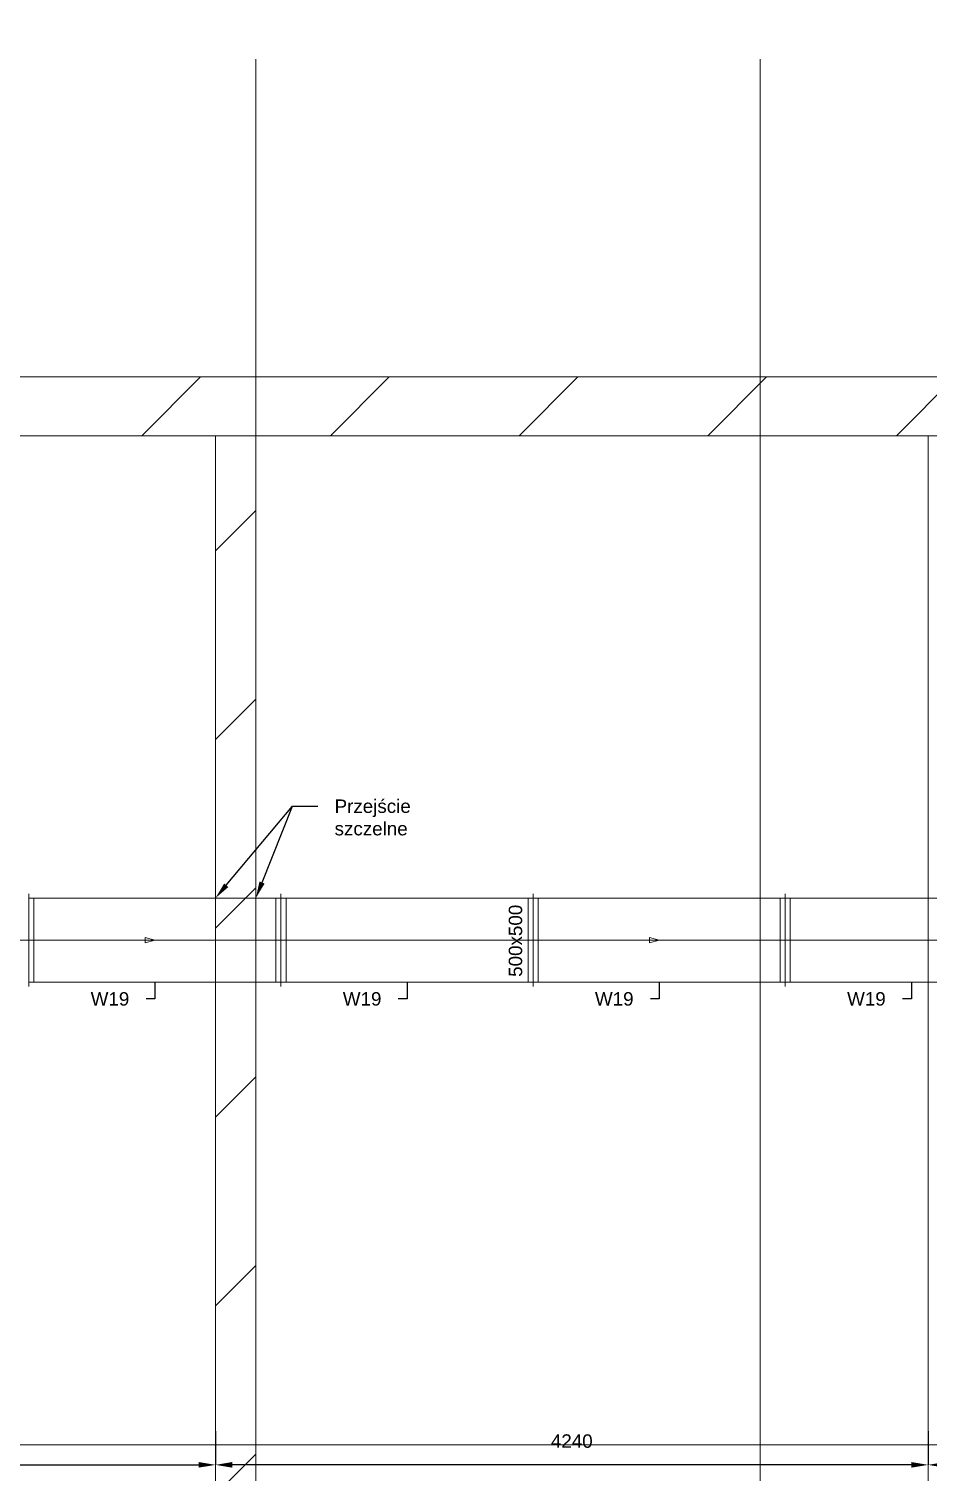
# Model space of a CAD drawing. Header units: millimetres. Extents: x 59762 to 60194, y -87842 to -87548.
# Drawn here: x 59952.72 to 59958.07, y -87778.7 to -87770.12 of the extents above; entities that cross this region are included whole.
import ezdxf
from ezdxf import colors
from ezdxf.entities.mleader import LeaderData, LeaderLine
from ezdxf.math import Vec2, Vec3

# ---------------------------------------------------------------- set-up
doc = ezdxf.new("R2010")
doc.units = ezdxf.units.MM
doc.linetypes.add('JIS_02_1.2', pattern=[2.5, 1.25, -1.25])
for name, color, linetype, lineweight in [('kanały', 7, 'Continuous', 20), ('nawi. strzałki', 150, 'Continuous', 20), ('wymiary', 7, 'Continuous', 13)]:
    doc.layers.add(name, color=color, linetype=linetype, lineweight=lineweight)
doc.layers.add('osie', color=7, linetype='JIS_02_1.2', lineweight=5, transparency=0.7)
doc.layers.add('podkład', color=7, linetype='Continuous', lineweight=13, transparency=0.7)
doc.styles.add('styl1', font='arial.ttf', dxfattribs={"height": 0.08})
doc.dimstyles.new('Kopia Opisowy', dxfattribs={"dimscale": 0, "dimtxt": 0.08, "dimasz": 0.1, "dimexe": 0, "dimexo": 0.2, "dimgap": 0.1, "dimtad": 1, "dimlfac": 1000, "dimtxsty": 'styl1', "dimcen": 2.5, "dimadec": 0, "dimazin": 0, "dimtfac": 1, "dimtmove": 0, "dimatfit": 3, "dimfxl": 1, "dimarcsym": 0})
doc.dimstyles.new('wentylacja', dxfattribs={"dimscale": 0, "dimtxt": 0.5, "dimasz": 0.5, "dimexe": 0.5, "dimexo": 0.2, "dimtad": 1, "dimlfac": 100, "dimtxsty": 'styl1', "dimcen": 2.5, "dimadec": 0, "dimazin": 0, "dimtfac": 1, "dimtmove": 0, "dimatfit": 3, "dimfxl": 1, "dimarcsym": 0})

# ---------------------------------------------------------------- blocks, each defined once
blk = doc.blocks.new('_None')
blk = doc.blocks.new('*D86')
at = {"layer": 'Defpoints', "color": 0, "transparency": 16777216}
for p in [(59951.0698, -87777.3344), (59953.8308, -87778.6564), (59953.8308, -87778.6564)]:
    blk.add_point(p, dxfattribs=at)
at = {"layer": 'wymiary', "color": 0, "lineweight": -2, "transparency": 16777216}
for p, q in [((59951.0698, -87777.5344), (59951.0698, -87778.6564)), ((59953.8308, -87778.4564), (59953.8308, -87778.6564)), ((59951.1698, -87778.6564), (59953.7308, -87778.6564))]:
    blk.add_line(p, q, dxfattribs=at)
at = {"layer": 'wymiary', "color": 0, "transparency": 16777216}
for points in [[(59951.1698, -87778.6397), (59951.1698, -87778.673), (59951.0698, -87778.6564)], [(59953.7308, -87778.6397), (59953.7308, -87778.673), (59953.8308, -87778.6564)]]:
    blk.add_solid(points, dxfattribs=at)
at = {"layer": 'wymiary', "color": 0, "transparency": 16777216, "insert": (59952.4503, -87778.5155), "char_height": 0.08, "attachment_point": 5, "style": 'styl1'}
blk.add_mtext('2761', dxfattribs=at)
blk = doc.blocks.new('*D101')
at = {"layer": 'Defpoints', "color": 0, "transparency": 16777216}
for p in [(59958.0708, -87778.6564), (59958.0708, -87778.6564), (59959.1708, -87778.6564)]:
    blk.add_point(p, dxfattribs=at)
at = {"layer": 'wymiary', "color": 0, "lineweight": -2, "transparency": 16777216}
for p, q in [((59958.0708, -87778.4564), (59958.0708, -87778.6564)), ((59959.1708, -87778.4564), (59959.1708, -87778.6564)), ((59959.0708, -87778.6564), (59958.1708, -87778.6564))]:
    blk.add_line(p, q, dxfattribs=at)
at = {"layer": 'wymiary', "color": 0, "transparency": 16777216}
for points in [[(59958.1708, -87778.6397), (59958.1708, -87778.673), (59958.0708, -87778.6564)], [(59959.0708, -87778.6397), (59959.0708, -87778.673), (59959.1708, -87778.6564)]]:
    blk.add_solid(points, dxfattribs=at)
at = {"layer": 'wymiary', "color": 0, "transparency": 16777216, "insert": (59958.6208, -87778.5155), "char_height": 0.08, "attachment_point": 5, "style": 'styl1'}
blk.add_mtext('1100', dxfattribs=at)
blk = doc.blocks.new('*D102')
at = {"layer": 'Defpoints', "color": 0, "transparency": 16777216}
for p in [(59953.8308, -87778.6564), (59953.8308, -87778.6564), (59958.0708, -87778.6564)]:
    blk.add_point(p, dxfattribs=at)
at = {"layer": 'wymiary', "color": 0, "lineweight": -2, "transparency": 16777216}
for p, q in [((59953.8308, -87778.4564), (59953.8308, -87778.6564)), ((59958.0708, -87778.4564), (59958.0708, -87778.6564)), ((59957.9708, -87778.6564), (59953.9308, -87778.6564))]:
    blk.add_line(p, q, dxfattribs=at)
at = {"layer": 'wymiary', "color": 0, "transparency": 16777216}
for points in [[(59953.9308, -87778.6397), (59953.9308, -87778.673), (59953.8308, -87778.6564)], [(59957.9708, -87778.6397), (59957.9708, -87778.673), (59958.0708, -87778.6564)]]:
    blk.add_solid(points, dxfattribs=at)
at = {"layer": 'wymiary', "color": 0, "transparency": 16777216, "insert": (59955.9508, -87778.5155), "char_height": 0.08, "attachment_point": 5, "style": 'styl1'}
blk.add_mtext('4240', dxfattribs=at)
blk = doc.blocks.new('*D126')
at = {"layer": 'Defpoints', "color": 0, "transparency": 16777216}
for p in [(59960.0708, -87767.5075), (59954.0708, -87770.2964), (59960.0708, -87770.2964)]:
    blk.add_point(p, dxfattribs=at)
at = {"layer": 'wymiary', "color": 0, "lineweight": -2, "transparency": 16777216}
for p, q in [((59954.0708, -87768.1672), (59954.0708, -87767.0075)), ((59960.0708, -87768.1672), (59960.0708, -87767.0075)), ((59954.5708, -87767.5075), (59959.5708, -87767.5075))]:
    blk.add_line(p, q, dxfattribs=at)
at = {"layer": 'wymiary', "color": 0, "transparency": 16777216}
for points in [[(59954.5708, -87767.4242), (59954.5708, -87767.5909), (59954.0708, -87767.5075)], [(59959.5708, -87767.4242), (59959.5708, -87767.5909), (59960.0708, -87767.5075)]]:
    blk.add_solid(points, dxfattribs=at)
at = {"layer": 'wymiary', "color": 0, "transparency": 16777216, "insert": (59957.0708, -87766.6273), "char_height": 0.08, "attachment_point": 5, "style": 'styl1'}
blk.add_mtext('{\\H6.25x;600}', dxfattribs=at)

msp = doc.modelspace()

# ---------------------------------------------------------------- hatches: boundary and pattern name
at = {"layer": 'podkład'}
h = msp.add_hatch(dxfattribs=at)
h.set_pattern_fill('ANSI31', color=256, scale=0.25)
h.set_pattern_definition([(45, (56984.5771, -93786.78106), (-0.56126601, 0.56126601), [])])
h.paths.add_polyline_path([(59941.720847, -87772.18638), (59941.720847, -87793.88638), (59972.420847, -87793.88638), (59972.420847, -87772.18638)])
h.paths.add_polyline_path([(59942.070847, -87772.53638), (59953.830847, -87772.53638), (59953.830847, -87784.77638), (59960.310847, -87784.77638), (59960.310847, -87772.53638), (59972.070847, -87772.53638), (59972.070847, -87793.53638), (59942.070847, -87793.53638)], flags=16)
h.paths.add_polyline_path([(59954.070847, -87772.53638), (59960.070847, -87772.53638), (59960.070847, -87784.53638), (59954.070847, -87784.53638)], flags=16)

# ---------------------------------------------------------------- linework, layer by layer
at = {"layer": 'kanały', "ltscale": 20}
for p, q in [((59952.720847, -87775.28638), (59952.720847, -87775.26138)), ((59952.720847, -87775.28638), (59952.720847, -87775.26138)), ((59954.220847, -87775.28638), (59952.720847, -87775.28638)), ((59952.720847, -87775.28638), (59952.720847, -87775.78638)), ((59952.720847, -87775.28638), (59952.720847, -87775.78638)), ((59952.750847, -87775.28638), (59952.750847, -87775.78638)), ((59954.190847, -87775.28638), (59954.190847, -87775.78638)), ((59954.220847, -87775.28638), (59954.220847, -87775.26138)), ((59954.220847, -87775.28638), (59954.220847, -87775.26138)), ((59955.720847, -87775.28638), (59954.220847, -87775.28638)), ((59954.220847, -87775.28638), (59954.220847, -87775.78638)), ((59954.220847, -87775.28638), (59954.220847, -87775.78638)), ((59954.250847, -87775.28638), (59954.250847, -87775.78638)), ((59955.690847, -87775.28638), (59955.690847, -87775.78638)), ((59955.720847, -87775.28638), (59955.720847, -87775.26138)), ((59955.720847, -87775.28638), (59955.720847, -87775.26138)), ((59957.220847, -87775.28638), (59955.720847, -87775.28638)), ((59955.720847, -87775.28638), (59955.720847, -87775.78638)), ((59955.720847, -87775.28638), (59955.720847, -87775.78638)), ((59955.750847, -87775.28638), (59955.750847, -87775.78638)), ((59957.190847, -87775.28638), (59957.190847, -87775.78638)), ((59957.220847, -87775.28638), (59957.220847, -87775.26138)), ((59957.220847, -87775.28638), (59957.220847, -87775.26138)), ((59958.720847, -87775.28638), (59957.220847, -87775.28638)), ((59957.220847, -87775.28638), (59957.220847, -87775.78638)), ((59957.220847, -87775.28638), (59957.220847, -87775.78638)), ((59957.250847, -87775.28638), (59957.250847, -87775.78638)), ((59954.220847, -87775.78638), (59952.720847, -87775.78638)), ((59952.720847, -87775.81138), (59952.720847, -87775.78638)), ((59952.720847, -87775.81138), (59952.720847, -87775.78638)), ((59955.720847, -87775.78638), (59954.220847, -87775.78638)), ((59954.220847, -87775.81138), (59954.220847, -87775.78638)), ((59954.220847, -87775.81138), (59954.220847, -87775.78638)), ((59957.220847, -87775.78638), (59955.720847, -87775.78638)), ((59955.720847, -87775.81138), (59955.720847, -87775.78638)), ((59955.720847, -87775.81138), (59955.720847, -87775.78638)), ((59958.720847, -87775.78638), (59957.220847, -87775.78638)), ((59957.220847, -87775.81138), (59957.220847, -87775.78638)), ((59957.220847, -87775.81138), (59957.220847, -87775.78638))]:
    msp.add_line(p, q, dxfattribs=at)
at = {"layer": 'nawi. strzałki', "color": 7, "ltscale": 20}
for p, q in [((59953.320847, -87775.53638), (59953.412892, -87775.53638)), ((59953.470847, -87775.53638), (59953.412892, -87775.520851)), ((59953.412892, -87775.520851), (59953.412892, -87775.551909)), ((59953.470847, -87775.53638), (59953.412892, -87775.551909)), ((59956.320847, -87775.53638), (59956.412892, -87775.53638)), ((59956.470847, -87775.53638), (59956.412892, -87775.520851)), ((59956.412892, -87775.520851), (59956.412892, -87775.551909)), ((59956.470847, -87775.53638), (59956.412892, -87775.551909))]:
    msp.add_line(p, q, dxfattribs=at)
at = {"layer": 'osie', "linetype": 'Continuous'}
for p, q in [((59954.070847, -87795.29638), (59954.070847, -87770.29638)), ((59957.070847, -87795.29638), (59957.070847, -87770.29638)), ((59939.220847, -87772.53638), (59974.220847, -87772.53638)), ((59939.220847, -87775.53638), (59974.220847, -87775.53638)), ((59939.220847, -87778.53638), (59974.220847, -87778.53638))]:
    msp.add_line(p, q, dxfattribs=at)
at = {"layer": 'podkład'}
for p, q in [((59953.830847, -87784.77638), (59953.830847, -87772.53638)), ((59954.070847, -87784.53638), (59954.070847, -87772.53638))]:
    msp.add_line(p, q, dxfattribs=at)
at = {"layer": 'podkład', "ltscale": 20}
msp.add_line((59958.070847, -87782.53638), (59958.070847, -87772.53638), dxfattribs=at)
at = {"layer": 'podkład'}
msp.add_lwpolyline([(59941.720847, -87772.18638), (59972.420847, -87772.18638), (59972.420847, -87793.88638), (59941.720847, -87793.88638)], close=True, dxfattribs=at)
for points in [[(59942.070847, -87772.53638), (59953.830847, -87772.53638)], [(59954.070847, -87772.53638), (59960.070847, -87772.53638)]]:
    msp.add_lwpolyline(points, dxfattribs=at)

# ---------------------------------------------------------------- texts
at = {"layer": 'wymiary', "ltscale": 20, "insert": (59955.575555, -87775.754155), "char_height": 0.08, "attachment_point": 1, "rotation": 90, "style": 'styl1'}
msp.add_mtext_dynamic_manual_height_columns('500x500', width=0.44264358, gutter_width=1, heights=[0], dxfattribs=at)

# ---------------------------------------------------------------- dimensions: what is measured, and where the dimension line sits
at = {"layer": 'wymiary'}
dim = msp.add_linear_dim(base=(59960.070847, -87767.507541), p1=(59954.070847, -87770.29638), p2=(59960.070847, -87770.29638), text='{\\H6.25x;<>}', dimstyle='wentylacja', override={"dimscale": 1, "dimtxt": 10, "dimtix": 0, "dimtofl": 1, "dimtmove": 0, "dimatfit": 3}, dxfattribs=at)
dim.commit()
dim.dimension.update_dxf_attribs({"geometry": '*D126', "text_midpoint": (59957.070847, -87766.627255)})
dim = msp.add_linear_dim(base=(59953.830847, -87778.65638), p1=(59951.069847, -87777.33438), p2=(59953.830847, -87778.65638), dimstyle='Kopia Opisowy', override={"dimscale": 1, "dimtix": 0, "dimtofl": 1, "dimtmove": 0, "dimatfit": 3}, dxfattribs=at)
dim.commit()
dim.dimension.update_dxf_attribs({"geometry": '*D86', "text_midpoint": (59952.450347, -87778.515534)})
for base, p1, p2, picture, middle in [((59953.830847, -87778.65638), (59958.070847, -87778.65638), (59953.830847, -87778.65638), '*D102', (59955.950847, -87778.515534)), ((59958.070847, -87778.65638), (59959.170847, -87778.65638), (59958.070847, -87778.65638), '*D101', (59958.620847, -87778.515534))]:
    dim = msp.add_linear_dim(base=base, p1=p1, p2=p2, dimstyle='Kopia Opisowy', dxfattribs=at)
    dim.commit()
    dim.dimension.update_dxf_attribs({"geometry": picture, "text_midpoint": middle})

# ---------------------------------------------------------------- leaders
ml = msp.add_multileader_mtext('Standard', dxfattribs=at)
ml.set_content('', color=256, style='styl1')
ml.set_leader_properties()
ml.build(insert=Vec2(0, 0))
ml.multileader.update_dxf_attribs({"dogleg_length": 0.15, "arrow_head_size": 0.1})
ctx = ml.context
ctx.base_point, ctx.char_height, ctx.arrow_head_size, ctx.landing_gap_size, ctx.plane_origin = Vec3(59954.439729, -87774.740189), 0.15, 0.1, 0.1, Vec3(59954.070847, -87775.07638)
notes = []
notes.append((ctx, [(0, (1, 1, 0), (59954.289729, -87774.740189), (1, 0), 0.15, [(0, [(59953.830847, -87775.28638)], 0, [])])]))
ctx.mtext.insert, ctx.mtext.flow_direction = Vec3(59954.539729, -87774.665189), 5
ml = msp.add_multileader_mtext('Standard', dxfattribs=at)
ml.set_content('Przejście szczelne', color=256, style='styl1')
ml.set_leader_properties()
ml.build(insert=Vec2(0, 0))
ml.multileader.update_dxf_attribs({"dogleg_length": 0.15, "arrow_head_size": 0.1})
ctx = ml.context
ctx.base_point, ctx.char_height, ctx.arrow_head_size, ctx.landing_gap_size, ctx.plane_origin = Vec3(59954.439729, -87774.740189), 0.08, 0.1, 0.1, Vec3(59953.270847, -87775.07638)
notes.append((ctx, [(0, (1, 1, 0), (59954.289729, -87774.740189), (1, 0), 0.15, [(0, [(59954.070847, -87775.28638)], 0, [])])]))
ctx.mtext.insert, ctx.mtext.width, ctx.mtext.flow_direction = Vec3(59954.539729, -87774.699534), 0.51353508, 5
ml = msp.add_multileader_mtext('Standard', dxfattribs=at)
ml.set_content('W19', color=256, style='styl1')
ml.set_leader_properties()
ml.set_arrow_properties(name='NONE')
ml.build(insert=Vec2(0, 0))
ml.multileader.update_dxf_attribs({"dogleg_length": 0.15, "arrow_head_size": 0.1})
ctx = ml.context
ctx.base_point, ctx.char_height, ctx.arrow_head_size, ctx.landing_gap_size, ctx.plane_origin = Vec3(59952.994919, -87775.885906), 0.08, 0.1, 0.1, Vec3(59953.57527, -87776.359145)
ctx.text_align_type = 2
notes.append((ctx, [(1, (1, 1, 0), (59953.470847, -87775.885906), (-1, 0), 0.052408, [(0, [(59953.470847, -87775.78638)], 0, [])])]))
ctx.mtext.insert, ctx.mtext.width, ctx.mtext.alignment, ctx.mtext.flow_direction = Vec3(59953.318439, -87775.845224), 0.51353508, 3, 5
ml = msp.add_multileader_mtext('Standard', dxfattribs=at)
ml.set_content('W19', color=256, style='styl1')
ml.set_leader_properties()
ml.set_arrow_properties(name='NONE')
ml.build(insert=Vec2(0, 0))
ml.multileader.update_dxf_attribs({"dogleg_length": 0.15, "arrow_head_size": 0.1})
ctx = ml.context
ctx.base_point, ctx.char_height, ctx.arrow_head_size, ctx.landing_gap_size, ctx.plane_origin = Vec3(59954.494919, -87775.885906), 0.08, 0.1, 0.1, Vec3(59955.07527, -87776.359145)
ctx.text_align_type = 2
notes.append((ctx, [(1, (1, 1, 0), (59954.970847, -87775.885906), (-1, 0), 0.052408, [(0, [(59954.970847, -87775.78638)], 0, [])])]))
ctx.mtext.insert, ctx.mtext.width, ctx.mtext.alignment, ctx.mtext.flow_direction = Vec3(59954.818439, -87775.845224), 0.51353508, 3, 5
ml = msp.add_multileader_mtext('Standard', dxfattribs=at)
ml.set_content('W19', color=256, style='styl1')
ml.set_leader_properties()
ml.set_arrow_properties(name='NONE')
ml.build(insert=Vec2(0, 0))
ml.multileader.update_dxf_attribs({"dogleg_length": 0.15, "arrow_head_size": 0.1})
ctx = ml.context
ctx.base_point, ctx.char_height, ctx.arrow_head_size, ctx.landing_gap_size, ctx.plane_origin = Vec3(59955.994919, -87775.885906), 0.08, 0.1, 0.1, Vec3(59956.57527, -87776.359145)
ctx.text_align_type = 2
notes.append((ctx, [(1, (1, 1, 0), (59956.470847, -87775.885906), (-1, 0), 0.052408, [(0, [(59956.470847, -87775.78638)], 0, [])])]))
ctx.mtext.insert, ctx.mtext.width, ctx.mtext.alignment, ctx.mtext.flow_direction = Vec3(59956.318439, -87775.845224), 0.51353508, 3, 5
ml = msp.add_multileader_mtext('Standard', dxfattribs=at)
ml.set_content('W19', color=256, style='styl1')
ml.set_leader_properties()
ml.set_arrow_properties(name='NONE')
ml.build(insert=Vec2(0, 0))
ml.multileader.update_dxf_attribs({"dogleg_length": 0.15, "arrow_head_size": 0.1})
ctx = ml.context
ctx.base_point, ctx.char_height, ctx.arrow_head_size, ctx.landing_gap_size, ctx.plane_origin = Vec3(59957.494919, -87775.885906), 0.08, 0.1, 0.1, Vec3(59958.07527, -87776.359145)
ctx.text_align_type = 2
notes.append((ctx, [(1, (1, 1, 0), (59957.970847, -87775.885906), (-1, 0), 0.052408, [(0, [(59957.970847, -87775.78638)], 0, [])])]))
ctx.mtext.insert, ctx.mtext.width, ctx.mtext.alignment, ctx.mtext.flow_direction = Vec3(59957.818439, -87775.845224), 0.51353508, 3, 5
for ctx, leaders in notes:
    for number, flags, end, landing, length, lines in leaders:
        leader = LeaderData()
        leader.index, (leader.has_last_leader_line, leader.has_dogleg_vector, leader.attachment_direction) = number, flags
        leader.last_leader_point, leader.dogleg_vector, leader.dogleg_length = Vec3(end), Vec3(landing), length
        for number, points, colour, breaks in lines:
            line = LeaderLine()
            line.index, line.vertices, line.color, line.breaks = number, Vec3.list(points), colors.encode_raw_color(colour), breaks
            leader.lines.append(line)
        ctx.leaders.append(leader)

doc.saveas('drawing.dxf')
